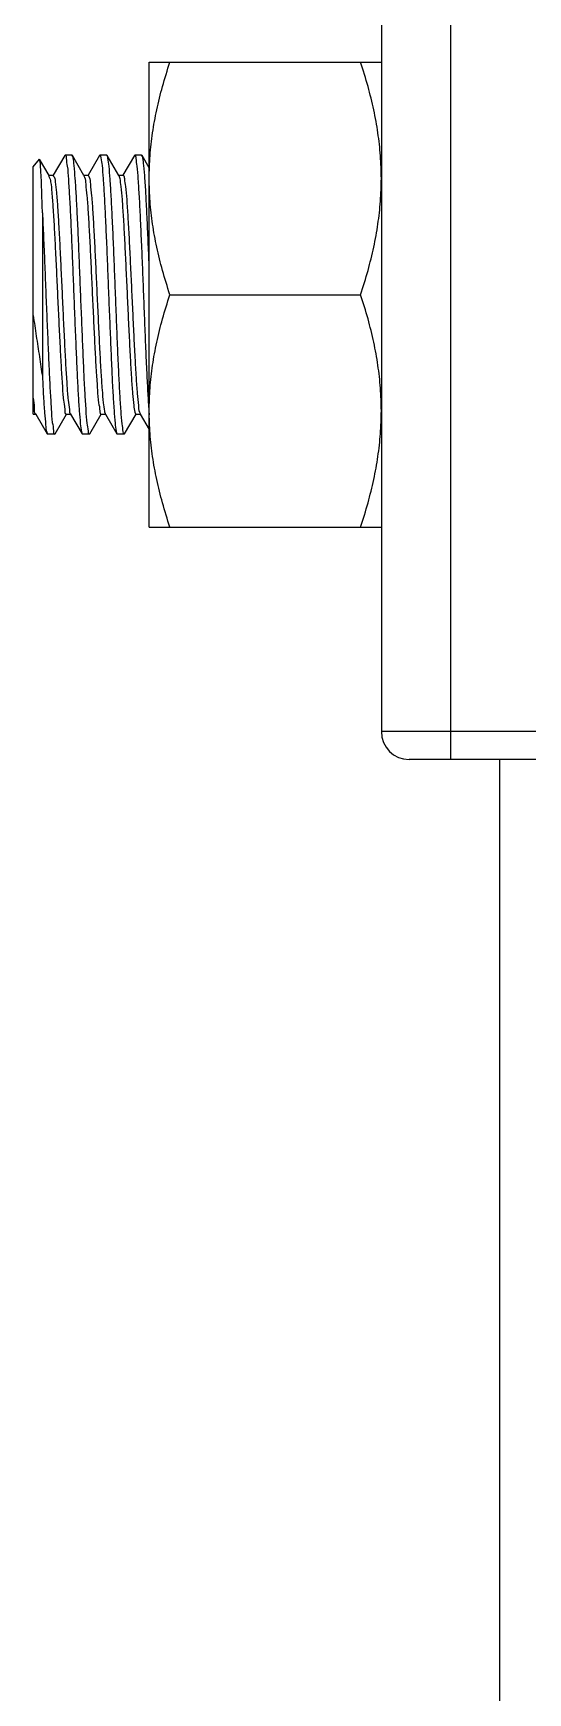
# Model space of a CAD drawing. Extents: x 185245 to 1992634, y -19957 to 755165.
# Drawn here: x 1877253.8 to 1877353.3, y 572637 to 572970.2 of the extents above; entities that cross this region are included whole.
import ezdxf

# ---------------------------------------------------------------- set-up
doc = ezdxf.new("R2010")
doc.units = 0
doc.header["$LTSCALE"] = 1000
doc.header["$MEASUREMENT"] = 0
doc.layers.add('02___PRT_ALL_AXES', color=7, linetype='Continuous')

msp = doc.modelspace()

# ---------------------------------------------------------------- linework, layer by layer
at = {"color": 0, "linetype": 'Continuous'}
for p, q in [((1877337.81, 572824.34), (1877337.81, 573197.68)), ((1877323.81, 573192.08), (1877323.81, 572829.94)), ((1877253.81, 572943.34), (1877255.06, 572944.91)), ((1877255.11, 572944.9), (1877255.06, 572944.91)), ((1877257, 572941.63), (1877255.11, 572944.9)), ((1877260.15, 572945.61), (1877257.85, 572941.65)), ((1877260.15, 572945.61), (1877260.22, 572945.68)), ((1877261.7, 572945.61), (1877261.62, 572945.68)), ((1877264, 572941.63), (1877261.7, 572945.61)), ((1877267.15, 572945.61), (1877264.85, 572941.65)), ((1877267.15, 572945.61), (1877267.22, 572945.68)), ((1877268.7, 572945.61), (1877268.62, 572945.68)), ((1877271, 572941.63), (1877268.7, 572945.61)), ((1877274.15, 572945.61), (1877271.85, 572941.65)), ((1877274.15, 572945.61), (1877274.22, 572945.68)), ((1877275.7, 572945.61), (1877275.62, 572945.68)), ((1877277.14, 572943.12), (1877275.7, 572945.61)), ((1877253.81, 572893.72), (1877253.81, 572943.34)), ((1877256.94, 572941.48), (1877256.99, 572941.41)), ((1877257.04, 572941.56), (1877257, 572941.63)), ((1877257.89, 572941.63), (1877257.04, 572941.63)), ((1877264.04, 572941.56), (1877264, 572941.63)), ((1877264.89, 572941.63), (1877264.04, 572941.63)), ((1877271.04, 572941.56), (1877271, 572941.63)), ((1877271.89, 572941.63), (1877271.04, 572941.63)), ((1877255.67, 572934.13), (1877255.67, 572901.21)), ((1877253.81, 572893.72), (1877254.3, 572893.72)), ((1877254.3, 572893.79), (1877254.34, 572893.72)), ((1877254.34, 572893.72), (1877256.65, 572889.74)), ((1877258.2, 572889.74), (1877260.49, 572893.7)), ((1877260.46, 572893.72), (1877261.3, 572893.72)), ((1877261.3, 572893.79), (1877261.34, 572893.72)), ((1877261.34, 572893.72), (1877263.65, 572889.74)), ((1877265.2, 572889.74), (1877267.49, 572893.7)), ((1877267.46, 572893.72), (1877268.3, 572893.72)), ((1877268.3, 572893.79), (1877268.34, 572893.72)), ((1877268.34, 572893.72), (1877270.65, 572889.74)), ((1877272.2, 572889.74), (1877274.49, 572893.7)), ((1877274.45, 572893.72), (1877275.3, 572893.72)), ((1877275.3, 572893.79), (1877275.34, 572893.72)), ((1877275.34, 572893.72), (1877277.14, 572890.62)), ((1877277.07, 572894.34), (1877277.14, 572893.53)), ((1877256.65, 572889.74), (1877256.72, 572889.68)), ((1877258.12, 572889.68), (1877258.2, 572889.74)), ((1877263.65, 572889.74), (1877263.72, 572889.68)), ((1877265.2, 572889.74), (1877265.12, 572889.68)), ((1877270.65, 572889.74), (1877270.72, 572889.68)), ((1877272.2, 572889.74), (1877272.12, 572889.68)), ((1877571.14, 572829.94), (1877323.81, 572829.94)), ((1877565.54, 572824.34), (1877329.41, 572824.34))]:
    msp.add_line(p, q, dxfattribs=at)
at = {"color": 7, "linetype": 'Continuous'}
msp.add_line((1877347.57, 572824.34), (1877347.57, 569789.15), dxfattribs=at)
at = {"color": 0, "linetype": 'Continuous'}
msp.add_arc((1877329.41, 572829.94), 5.6, 180, 270, dxfattribs=at)
for points, start_tangent, end_tangent in [([(1877255.67, 572934.13), (1877255.55, 572938), (1877255.43, 572941.11), (1877255.3, 572943.34), (1877255.18, 572944.62), (1877255.07, 572944.88)], (-0.029159, 0.999575), (-0.544269, 0.838911)), ([(1877260.22, 572945.67), (1877260.23, 572945.67), (1877260.45, 572945.09), (1877260.67, 572943.48), (1877260.88, 572940.88), (1877261.1, 572937.4), (1877261.32, 572933.16), (1877261.54, 572928.3), (1877261.76, 572923.08), (1877261.97, 572917.68)], (0.933337, 0.359002), (0.039757, -0.999209)), ([(1877263.37, 572917.68), (1877263.15, 572923.13), (1877262.93, 572928.46), (1877262.71, 572933.35), (1877262.49, 572937.54), (1877262.27, 572941), (1877262.05, 572943.62), (1877261.83, 572945.19), (1877261.68, 572945.6)], (-0.039757, 0.999209), (-0.489832, 0.871817)), ([(1877267.22, 572945.67), (1877267.43, 572945.19), (1877267.65, 572943.62), (1877267.87, 572941), (1877268.09, 572937.54), (1877268.31, 572933.35), (1877268.53, 572928.46), (1877268.75, 572923.13), (1877268.97, 572917.68)], (0.933344, -0.358982), (0.039757, -0.999209)), ([(1877270.37, 572917.68), (1877270.16, 572923.09), (1877269.94, 572928.31), (1877269.72, 572933.18), (1877269.5, 572937.42), (1877269.28, 572940.9), (1877269.06, 572943.49), (1877268.85, 572945.1), (1877268.7, 572945.61)], (-0.039757, 0.999209), (-0.472755, 0.881194)), ([(1877274.22, 572945.67), (1877274.23, 572945.67), (1877274.45, 572945.1), (1877274.66, 572943.49), (1877274.88, 572940.9), (1877275.1, 572937.42), (1877275.32, 572933.18), (1877275.54, 572928.31), (1877275.76, 572923.09), (1877275.97, 572917.68)], (0.95085, 0.309652), (0.039757, -0.999209)), ([(1877277.14, 572923.49), (1877276.93, 572928.45), (1877276.71, 572933.32), (1877276.5, 572937.5), (1877276.28, 572940.98), (1877276.05, 572943.6), (1877275.83, 572945.18), (1877275.68, 572945.6)], (-0.040733, 0.99917), (-0.48609, 0.873909)), ([(1877257.83, 572941.53), (1877258.26, 572940.34), (1877258.49, 572938.21), (1877258.73, 572935.17), (1877258.96, 572931.35), (1877259.2, 572926.92), (1877259.43, 572922.08), (1877259.67, 572917.04), (1877259.9, 572912.04), (1877260.14, 572907.28), (1877260.37, 572902.99), (1877260.61, 572899.35), (1877260.84, 572896.52), (1877261.08, 572894.63), (1877261.16, 572893.89)], (0.872469, -0.48867), (0.327816, -0.944742)), ([(1877264.01, 572941.53), (1877264.15, 572941.28)], (0.596616, -0.802527), (0.427002, -0.904251)), ([(1877264.87, 572941.6), (1877265.08, 572941.28), (1877265.31, 572939.9), (1877265.55, 572937.53), (1877265.79, 572934.28), (1877266.02, 572930.29), (1877266.26, 572925.74), (1877266.49, 572920.83), (1877266.73, 572915.78), (1877266.96, 572910.82), (1877267.2, 572906.16), (1877267.43, 572902.01), (1877267.67, 572898.56), (1877267.9, 572895.95), (1877268.14, 572894.32), (1877268.23, 572893.95)], (0.826116, -0.563501), (0.291356, -0.956615)), ([(1877271.05, 572941.56), (1877271.12, 572941.4)], (0.474517, -0.880247), (0.291356, -0.956615)), ([(1877271.89, 572941.63), (1877271.9, 572941.63), (1877272.14, 572941.03), (1877272.37, 572939.4), (1877272.61, 572936.8), (1877272.84, 572933.34), (1877273.08, 572929.2), (1877273.31, 572924.54), (1877273.55, 572919.57), (1877273.79, 572914.52), (1877274.02, 572909.61), (1877274.26, 572905.06), (1877274.49, 572901.07), (1877274.73, 572897.82), (1877274.96, 572895.45), (1877275.2, 572894.07)], (0.915311, 0.402748), (0.427002, -0.904251)), ([(1877256.99, 572941.41), (1877257.32, 572940.34), (1877257.56, 572938.21), (1877257.79, 572935.17), (1877258.03, 572931.35), (1877258.26, 572926.92), (1877258.5, 572922.08), (1877258.73, 572917.04), (1877258.97, 572912.04), (1877259.21, 572907.28), (1877259.44, 572902.99), (1877259.68, 572899.35), (1877259.91, 572896.52), (1877260.15, 572894.63), (1877260.38, 572893.77), (1877260.42, 572893.79)], (0.475687, -0.879614), (0.880301, 0.474416)), ([(1877264.15, 572941.28), (1877264.38, 572939.9), (1877264.62, 572937.53), (1877264.85, 572934.28), (1877265.09, 572930.29), (1877265.32, 572925.74), (1877265.56, 572920.83), (1877265.79, 572915.78), (1877266.03, 572910.82), (1877266.26, 572906.16), (1877266.5, 572902.01), (1877266.73, 572898.56), (1877266.97, 572895.95), (1877267.21, 572894.32), (1877267.44, 572893.72), (1877267.45, 572893.72)], (0.427002, -0.904251), (0.915311, 0.402748)), ([(1877271.12, 572941.4), (1877271.2, 572941.03), (1877271.44, 572939.4), (1877271.68, 572936.8), (1877271.91, 572933.34), (1877272.15, 572929.2), (1877272.38, 572924.54), (1877272.62, 572919.57), (1877272.85, 572914.52), (1877273.09, 572909.61), (1877273.32, 572905.06), (1877273.56, 572901.07), (1877273.79, 572897.82), (1877274.03, 572895.45), (1877274.26, 572894.07), (1877274.48, 572893.75)], (0.291356, -0.956615), (0.826116, -0.563501)), ([(1877255.67, 572934.13), (1877255.89, 572929.34), (1877256.11, 572924.1), (1877256.33, 572918.6), (1877256.56, 572913.07), (1877256.78, 572907.71), (1877257, 572902.75), (1877257.22, 572898.37), (1877257.44, 572894.75), (1877257.66, 572892.03), (1877257.88, 572890.32), (1877258.1, 572889.68), (1877258.12, 572889.68)], (0.049111, -0.998793), (0.866249, 0.499612)), ([(1877261.97, 572917.68), (1877262.19, 572912.22), (1877262.41, 572906.9), (1877262.63, 572902.02), (1877262.85, 572897.83), (1877263.07, 572894.36), (1877263.29, 572891.75), (1877263.51, 572890.16), (1877263.66, 572889.75)], (0.039757, -0.999209), (0.487768, -0.872973)), ([(1877265.12, 572889.68), (1877265.11, 572889.68), (1877264.9, 572890.25), (1877264.68, 572891.86), (1877264.46, 572894.46), (1877264.24, 572897.94), (1877264.02, 572902.18), (1877263.81, 572907.05), (1877263.59, 572912.27), (1877263.37, 572917.68)], (-0.942585, -0.333967), (-0.039757, 0.999209)), ([(1877268.97, 572917.68), (1877269.19, 572912.27), (1877269.41, 572907.05), (1877269.62, 572902.18), (1877269.84, 572897.94), (1877270.06, 572894.46), (1877270.28, 572891.86), (1877270.5, 572890.25), (1877270.64, 572889.74)], (0.039757, -0.999209), (0.472977, -0.881075)), ([(1877272.12, 572889.68), (1877271.92, 572890.15), (1877271.69, 572891.73), (1877271.47, 572894.33), (1877271.25, 572897.8), (1877271.03, 572901.99), (1877270.81, 572906.88), (1877270.59, 572912.22), (1877270.37, 572917.68)], (-0.925056, 0.37983), (-0.039757, 0.999209)), ([(1877275.97, 572917.68), (1877276.19, 572912.22), (1877276.41, 572906.88), (1877276.63, 572901.99), (1877276.85, 572897.8), (1877277.07, 572894.34)], (0.039757, -0.999209), (0.085084, -0.996374)), ([(1877253.81, 572913.53), (1877254.43, 572909.38), (1877255.06, 572905.23), (1877255.67, 572901.21)], (0.151381, -0.988475), (0.154547, -0.987985)), ([(1877255.67, 572901.21), (1877255.88, 572897.21), (1877256.1, 572893.93), (1877256.32, 572891.52), (1877256.53, 572890.09), (1877256.67, 572889.76)], (0.049134, -0.998792), (0.513805, -0.857907)), ([(1877253.81, 572896.93), (1877254.04, 572894.89), (1877254.27, 572893.85), (1877254.29, 572893.85)], (0.092607, -0.995703), (0.984784, 0.173782)), ([(1877261.16, 572893.89), (1877261.3, 572893.77)], (0.327816, -0.944742), (0.980432, 0.196859)), ([(1877268.23, 572893.95), (1877268.29, 572893.79)], (0.291356, -0.956615), (0.474517, -0.880247)), ([(1877275.2, 572894.07), (1877275.34, 572893.82)], (0.427002, -0.904251), (0.596616, -0.802527))]:
    msp.add_spline(points, degree=3, dxfattribs=dict(at, start_tangent=start_tangent, end_tangent=end_tangent))
at = {"layer": '02___PRT_ALL_AXES', "color": 0, "linetype": 'Continuous'}
for p, q in [((1877277.14, 572871.01), (1877277.14, 572964.34)), ((1877277.14, 572964.34), (1877323.81, 572964.34)), ((1877261.62, 572945.68), (1877260.22, 572945.68)), ((1877268.62, 572945.68), (1877267.22, 572945.68)), ((1877275.62, 572945.68), (1877274.22, 572945.68)), ((1877281.31, 572917.68), (1877319.64, 572917.68)), ((1877258.12, 572889.68), (1877256.72, 572889.68)), ((1877265.12, 572889.68), (1877263.72, 572889.68)), ((1877272.12, 572889.68), (1877270.72, 572889.68)), ((1877277.14, 572871.01), (1877323.81, 572871.01))]:
    msp.add_line(p, q, dxfattribs=at)
for points, start_tangent, end_tangent in [([(1877277.14, 572941.01), (1877277.31, 572945.59), (1877277.82, 572950.17), (1877278.66, 572954.78), (1877279.82, 572959.48), (1877281.31, 572964.34)], (0, 1), (0.316228, 0.948683)), ([(1877323.81, 572941.01), (1877323.63, 572945.59), (1877323.12, 572950.17), (1877322.28, 572954.78), (1877321.13, 572959.48), (1877319.64, 572964.34)], (0, 1), (-0.316228, 0.948683)), ([(1877281.31, 572917.68), (1877279.82, 572922.54), (1877278.66, 572927.24), (1877277.82, 572931.85), (1877277.31, 572936.43), (1877277.14, 572941.01)], (-0.316228, 0.948683), (-0.000001, 1)), ([(1877319.64, 572917.68), (1877321.13, 572922.54), (1877322.28, 572927.24), (1877323.12, 572931.85), (1877323.63, 572936.43), (1877323.81, 572941.01)], (0.316228, 0.948683), (0.000001, 1)), ([(1877277.14, 572894.34), (1877277.31, 572898.92), (1877277.82, 572903.51), (1877278.66, 572908.12), (1877279.82, 572912.81), (1877281.31, 572917.68)], (0, 1), (0.316228, 0.948683)), ([(1877323.81, 572894.34), (1877323.63, 572898.92), (1877323.12, 572903.51), (1877322.28, 572908.12), (1877321.13, 572912.81), (1877319.64, 572917.68)], (0, 1), (-0.316228, 0.948683)), ([(1877281.31, 572871.01), (1877279.82, 572875.88), (1877278.66, 572880.57), (1877277.82, 572885.18), (1877277.31, 572889.76), (1877277.14, 572894.34)], (-0.316228, 0.948683), (-0.000001, 1)), ([(1877319.64, 572871.01), (1877321.13, 572875.88), (1877322.28, 572880.57), (1877323.12, 572885.18), (1877323.63, 572889.76), (1877323.81, 572894.34)], (0.316228, 0.948683), (0.000001, 1))]:
    msp.add_spline(points, degree=3, dxfattribs=dict(at, start_tangent=start_tangent, end_tangent=end_tangent))

doc.saveas('drawing.dxf')
